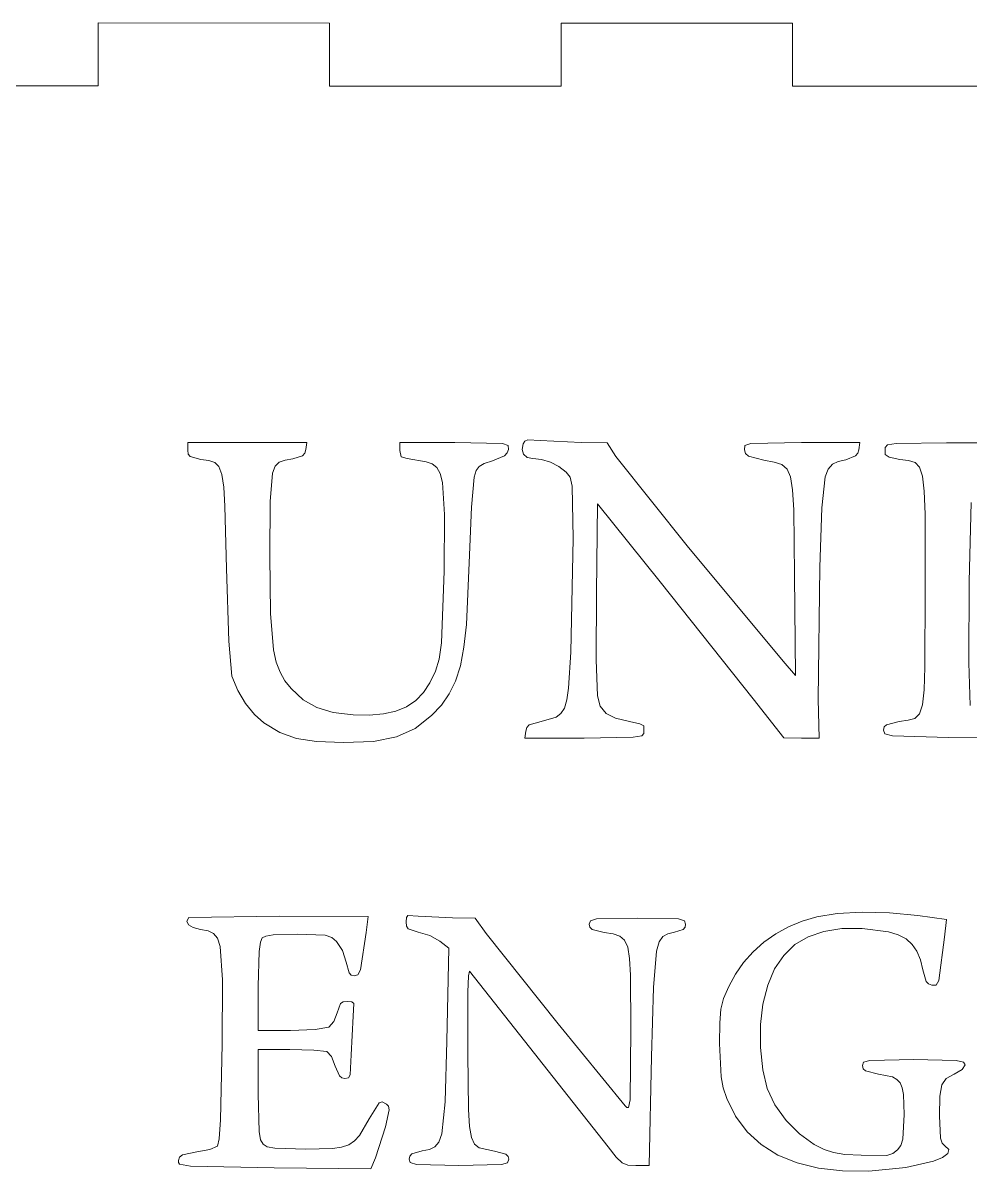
# Model space of a CAD drawing. Header units: millimetres. Extents: x 0 to 610, y 0 to 514.
# Drawn here: x 140.1 to 185.2, y 53.9 to 108.6 of the extents above; entities that cross this region are included whole.
import ezdxf

# ---------------------------------------------------------------- set-up
doc = ezdxf.new("R2010")
doc.units = ezdxf.units.MM
doc.header["$LTSCALE"] = 0.05
doc.layers.get('0').update_dxf_attribs({"plot": 0})
doc.layers.add('CUT', color=1, linetype='Continuous', lineweight=0)
doc.layers.add('ETCH', color=5, linetype='Continuous', lineweight=0)

# ---------------------------------------------------------------- blocks, each defined once
blk = doc.blocks.new('bottom_outer')
blk.add_lwpolyline([(-314.231, 3), (-303.205, 3), (-303.205, 0), (-292.179, 0), (-292.179, 3), (-281.154, 3), (-281.154, 0), (-270.128, 0), (-270.128, 3), (-259.103, 3)])

msp = doc.modelspace()

# ---------------------------------------------------------------- linework, layer by layer
at = {"layer": 'ETCH'}
for points in [[(147.924, 88.281), (147.946, 88.093), (148.036, 87.973), (148.551, 87.837), (148.929, 87.782), (149.212, 87.689), (149.415, 87.491), (149.554, 87.123), (149.644, 86.518), (149.7, 85.612), (149.774, 82.631), (149.891, 79.176), (150.032, 77.502), (150.307, 76.832), (150.674, 76.208), (151.099, 75.676), (151.547, 75.281), (152.318, 74.818), (153.106, 74.532), (154.063, 74.387), (155.343, 74.346), (156.772, 74.399), (157.871, 74.609), (158.756, 75.007), (159.539, 75.63), (160.007, 76.132), (160.385, 76.667), (160.683, 77.276), (160.912, 78.002), (161.081, 78.886), (161.201, 79.97), (161.333, 82.901), (161.438, 85.56), (161.565, 86.989), (161.669, 87.305), (161.812, 87.506), (162.049, 87.644), (162.438, 87.77), (163.01, 88.009), (163.146, 88.142), (163.203, 88.305), (163.187, 88.5), (162.913, 88.6), (160.647, 88.643), (158.029, 88.644), (158.028, 88.262), (158.101, 87.961), (158.38, 87.879), (159.284, 87.725), (159.574, 87.618), (159.796, 87.45), (159.958, 87.172), (160.068, 86.739), (160.161, 85.216), (160.139, 82.504), (160.017, 79.095), (159.907, 78.325), (159.723, 77.743), (159.464, 77.187), (159.154, 76.722), (158.784, 76.345), (158.348, 76.053), (157.84, 75.842), (157.251, 75.709), (156.574, 75.65), (155.803, 75.662), (154.85, 75.775), (154.073, 76.009), (153.422, 76.384), (152.849, 76.919), (152.555, 77.292), (152.323, 77.694), (152.146, 78.17), (152.017, 78.766), (151.875, 80.495), (151.841, 83.242), (151.848, 85.838), (151.961, 87.173), (152.091, 87.509), (152.286, 87.699), (152.562, 87.799), (152.93, 87.866), (153.399, 88.013), (153.509, 88.135), (153.558, 88.309), (153.604, 88.646), (150.772, 88.647), (147.924, 88.649), (147.924, 88.281), (147.924, 88.281)], [(163.908, 88.58), (163.857, 88.303), (163.925, 88.079), (164.099, 87.93), (164.367, 87.876), (164.777, 87.829), (165.203, 87.698), (165.609, 87.494), (165.959, 87.232), (166.147, 86.989), (166.246, 86.56), (166.279, 84.063), (166.169, 78.658), (166.067, 76.938), (165.988, 76.383), (165.872, 75.989), (165.704, 75.721), (165.473, 75.548), (164.759, 75.352), (164.197, 75.191), (164.075, 75.068), (164.024, 74.893), (163.978, 74.556), (166.811, 74.555), (169.147, 74.594), (169.556, 74.663), (169.659, 74.783), (169.659, 75.135), (169.464, 75.243), (168.97, 75.35), (168.306, 75.499), (167.854, 75.733), (167.577, 76.083), (167.439, 76.576), (167.388, 78.29), (167.395, 81.475), (167.443, 85.716), (170.427, 82.009), (174.865, 76.435), (176.318, 74.566), (177.161, 74.55), (178.003, 74.55), (177.957, 76.418), (178.037, 82.695), (178.135, 85.527), (178.297, 86.999), (178.438, 87.379), (178.64, 87.602), (178.915, 87.73), (179.279, 87.824), (179.729, 88.003), (179.841, 88.133), (179.892, 88.298), (179.938, 88.635), (177.167, 88.636), (174.748, 88.595), (174.458, 88.495), (174.441, 88.3), (174.497, 88.124), (174.644, 87.996), (175.375, 87.795), (175.862, 87.7), (176.222, 87.586), (176.476, 87.377), (176.642, 87), (176.74, 86.379), (176.791, 85.441), (176.827, 82.313), (176.871, 77.536), (176.289, 78.225), (171.724, 83.724), (168.317, 87.981), (167.904, 88.625), (166.664, 88.641), (164.719, 88.733), (164.124, 88.766), (163.985, 88.706), (163.908, 88.58), (163.908, 88.58)], [(186.981, 88.632), (184.072, 88.633), (181.674, 88.594), (181.253, 88.524), (181.147, 88.405), (181.147, 88.405)], [(181.147, 88.405), (181.147, 88.068), (181.344, 87.947), (181.851, 87.838), (182.268, 87.778), (182.576, 87.682), (182.792, 87.464), (182.932, 87.039), (183.013, 86.324), (183.049, 85.234), (183.058, 81.591), (183.046, 77.94), (183.007, 76.85), (182.924, 76.136), (182.78, 75.714), (182.558, 75.498), (182.242, 75.403), (181.815, 75.344), (181.21, 75.195), (181.096, 75.086), (181.065, 74.931), (181.131, 74.76), (181.499, 74.663), (184.173, 74.578), (187.265, 74.546)], [(185.199, 76.109), (185.129, 78.15), (185.154, 82.013), (185.244, 85.786)], [(177.892, 66.037), (177.201, 65.835), (176.547, 65.562), (175.934, 65.224), (175.369, 64.825), (174.856, 64.37), (174.403, 63.864), (174.014, 63.312), (173.695, 62.717), (173.451, 62.154), (173.32, 61.643), (173.268, 60.993), (173.265, 60.007), (173.33, 58.417), (173.432, 57.891), (173.601, 57.389), (174.026, 56.535), (174.576, 55.799), (175.249, 55.183), (176.042, 54.688), (176.953, 54.313), (177.979, 54.061), (179.118, 53.931), (180.367, 53.926), (182.129, 54.093), (183.45, 54.391), (183.885, 54.571), (184.137, 54.76), (184.182, 54.95), (183.996, 55.134), (183.865, 55.255), (183.785, 55.496), (183.736, 56.558), (183.756, 57.489), (183.848, 58.035), (184.06, 58.34), (184.441, 58.548), (184.811, 58.77), (184.962, 58.992), (184.876, 59.12), (184.53, 59.195), (182.512, 59.238), (180.421, 59.196), (180.12, 59.109), (180.063, 58.948), (180.096, 58.802), (180.216, 58.697), (180.828, 58.549), (181.491, 58.409), (181.707, 58.295), (181.859, 58.13), (181.96, 57.896), (182.018, 57.578), (182.052, 56.62), (181.994, 55.439), (181.896, 55.149), (181.73, 54.936), (181.515, 54.764), (181.232, 54.674), (180, 54.676), (179.235, 54.721), (178.693, 54.805), (178.245, 54.955), (177.764, 55.198), (177.067, 55.694), (176.429, 56.341), (175.901, 57.082), (175.53, 57.863), (175.323, 58.741), (175.212, 59.805), (175.207, 60.901), (175.318, 61.874), (175.554, 62.787), (175.885, 63.562), (176.315, 64.204), (176.846, 64.714), (177.482, 65.094), (178.226, 65.348), (179.081, 65.477), (180.05, 65.485), (181.301, 65.329), (181.769, 65.184), (182.146, 64.985), (182.441, 64.725), (182.666, 64.397), (182.83, 63.994), (182.943, 63.509), (183.1, 62.965), (183.214, 62.841), (183.371, 62.789), (183.575, 62.786), (183.699, 63.005), (183.97, 65.07), (184.077, 65.912), (182.699, 66.097), (181.36, 66.223), (180.049, 66.257), (178.86, 66.195), (177.892, 66.037), (177.892, 66.037)], [(147.975, 66.005), (147.889, 65.83), (147.965, 65.664), (148.188, 65.526), (148.541, 65.438), (148.895, 65.367), (149.16, 65.251), (149.349, 65.024), (149.473, 64.622), (149.576, 63.035), (149.565, 59.972), (149.49, 56.362), (149.429, 55.463), (149.348, 55.118), (148.977, 54.958), (148.353, 54.843), (147.675, 54.694), (147.535, 54.585), (147.48, 54.43), (147.478, 54.329), (147.541, 54.252), (148.056, 54.156), (152.043, 54.076), (156.651, 54.028), (156.865, 54.548), (157.341, 56.033), (157.525, 56.835), (157.496, 57.013), (157.387, 57.12), (157.192, 57.221), (157.039, 57.182), (156.575, 56.416), (156.104, 55.615), (155.868, 55.358), (155.595, 55.179), (155.256, 55.064), (154.822, 54.998), (153.559, 54.963), (152.07, 55.012), (151.716, 55.087), (151.522, 55.209), (151.4, 55.412), (151.326, 55.81), (151.279, 57.582), (151.279, 59.711), (152.795, 59.71), (153.94, 59.681), (154.556, 59.617), (154.778, 59.376), (154.954, 58.928), (155.149, 58.463), (155.268, 58.362), (155.413, 58.331), (155.577, 58.364), (155.669, 58.512), (155.719, 59.464), (155.812, 61.301), (155.845, 61.906), (155.741, 61.99), (155.521, 62.005), (155.329, 61.984), (155.198, 61.904), (155.047, 61.47), (154.888, 61.051), (154.648, 60.781), (153.996, 60.676), (152.826, 60.628), (151.28, 60.629), (151.281, 62.742), (151.327, 64.384), (151.385, 64.83), (151.465, 65.038), (151.645, 65.119), (151.992, 65.176), (153.15, 65.221), (154.48, 65.165), (154.784, 65.059), (155.017, 64.869), (155.299, 64.428), (155.476, 63.873), (155.616, 63.368), (155.719, 63.262), (155.859, 63.23), (156.036, 63.273), (156.159, 63.517), (156.426, 65.297), (156.518, 66.062), (152.277, 66.064), (147.975, 66.005), (147.975, 66.005)], [(158.325, 65.801), (158.347, 65.595), (158.432, 65.464), (158.906, 65.311), (159.459, 65.148), (159.932, 64.882), (160.361, 64.545), (160.267, 60.12), (160.185, 57.216), (160.031, 55.693), (159.895, 55.301), (159.701, 55.076), (159.435, 54.957), (159.086, 54.884), (158.607, 54.743), (158.504, 54.635), (158.473, 54.487), (158.529, 54.325), (158.821, 54.238), (160.846, 54.195), (162.865, 54.236), (163.161, 54.323), (163.219, 54.484), (163.187, 54.624), (163.078, 54.728), (162.546, 54.868), (161.809, 55.024), (161.586, 55.2), (161.438, 55.523), (161.348, 56.053), (161.3, 56.853), (161.262, 59.507), (161.269, 62.452), (161.304, 63.23), (161.355, 63.457), (167.95, 55.08), (168.335, 54.585), (168.614, 54.319), (168.891, 54.211), (169.267, 54.191), (169.91, 54.191), (170.019, 59.366), (170.109, 62.677), (170.255, 64.408), (170.38, 64.851), (170.556, 65.103), (170.795, 65.232), (171.109, 65.306), (171.52, 65.439), (171.615, 65.546), (171.645, 65.688), (171.588, 65.85), (171.301, 65.937), (169.348, 65.98), (167.396, 65.939), (167.109, 65.852), (167.052, 65.69), (167.084, 65.544), (167.197, 65.439), (167.756, 65.292), (168.185, 65.224), (168.506, 65.122), (168.735, 64.93), (168.887, 64.593), (168.978, 64.053), (169.023, 63.256), (169.04, 60.667), (168.998, 57.326), (168.916, 56.947), (168.849, 56.952), (168.763, 57.039), (165.58, 60.944), (162.137, 65.248), (161.617, 65.968), (160.545, 65.984), (158.907, 66.076), (158.415, 66.105), (158.341, 66.006), (158.325, 65.801), (158.325, 65.801)]]:
    msp.add_lwpolyline(points, dxfattribs=at)

# ---------------------------------------------------------------- block references
at = {"layer": 'CUT', "rotation": 179.9750312342608}
msp.add_blockref('bottom_outer', (-126.467, 108.752), dxfattribs=at)

doc.saveas('drawing.dxf')
